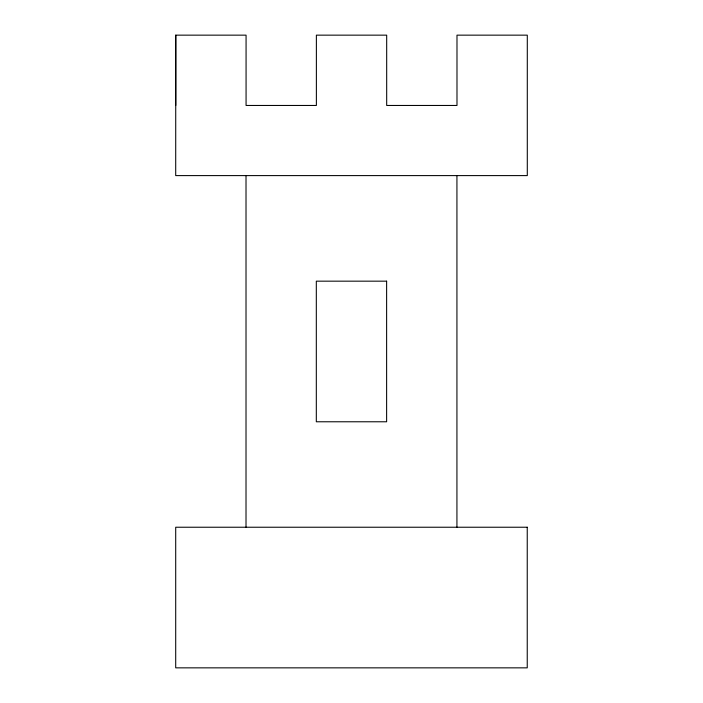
<?xml version="1.0" encoding="UTF-8"?>
<svg xmlns="http://www.w3.org/2000/svg" width="703" height="703" viewBox="0 0 703 703"><rect width="100%" height="100%" fill="white"/><g stroke="black" fill="none" stroke-linecap="round" stroke-linejoin="round"><path stroke-width="1.05" d="M175.759 35.15L175.706 175.601L527.294 175.601L527.294 35.15L456.985 35.15L456.985 105.459L386.685 105.459L386.685 35.15L316.376 35.15L316.376 105.459L246.068 105.459L246.068 35.15L175.759 35.15L175.759 105.459M456.932 175.601L456.932 527.232M246.015 175.601L246.015 527.232M386.624 281.165L316.315 281.165L316.315 421.774L386.624 421.774L386.624 281.165M527.241 527.232L175.706 527.232L175.706 667.85L527.241 667.85L527.241 527.232"/></g></svg>
